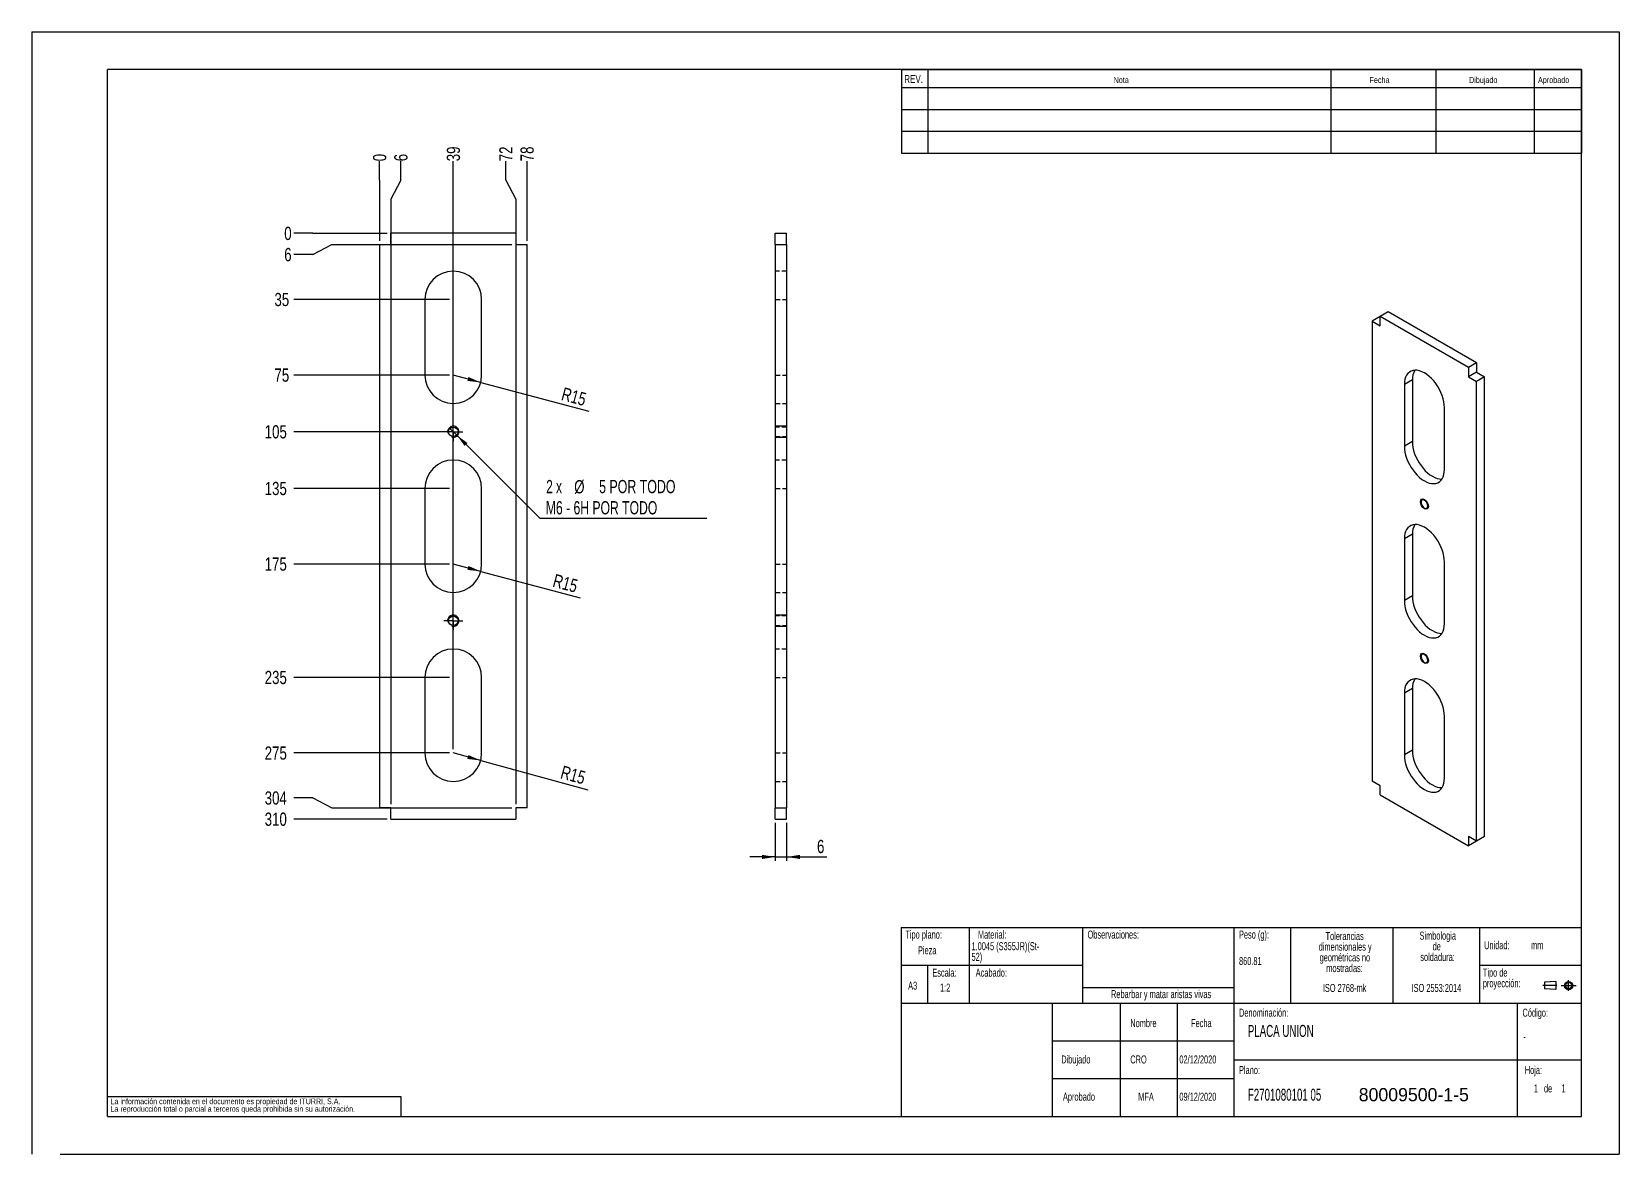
# Model space of a CAD drawing. Extents: x 0 to 2826, y -68 to 813.
# Drawn here: x 0 to 420, y 0 to 297 of the extents above; entities that cross this region are included whole.
import ezdxf

# ---------------------------------------------------------------- set-up
doc = ezdxf.new("R2010")
doc.units = 0
for name, pattern in [('SLD-CENTRADA-DOBLE', [12.7, 6.35, -1.27, 1.27, -1.27, 1.27, -1.27]), ('SLD-CENTRADA-TRAZOS-LARGOS', [19.05, 15.24, -1.27, 1.27, -1.27]), ('SLD-CONTINUA', [0]), ('SLD-DISCONTINUA', [1.905, 1.27, -0.635])]:
    doc.linetypes.add(name, pattern=pattern)
doc.layers.get('0').update_dxf_attribs({"linetype": 'CONTINUOUS'})
doc.layers.add('FORMATO', color=7, linetype='SLD-CONTINUA')
doc.layers.add('SLD-0', color=179, linetype='SLD-CONTINUA')
doc.styles.add('SLDTEXTSTYLE0', font='TXT', dxfattribs={"width": 0.605})
doc.styles.add('SLDTEXTSTYLE1', font='TXT', dxfattribs={"width": 0.75})
doc.styles.add('SLDTEXTSTYLE2', font='TXT', dxfattribs={"width": 0.666667})
doc.styles.add('SLDTEXTSTYLE3', font='TXT', dxfattribs={"width": 0.7})
doc.styles.add('SLDTEXTSTYLE4', font='TXT', dxfattribs={"width": 0.6875})
doc.dimstyles.new('SLDDIMSTYLE0', dxfattribs={"dimtxt": 3.5, "dimasz": 3.5, "dimexe": 0, "dimexo": 0.0625, "dimgap": 0.875, "dimtad": 0, "dimtih": 1, "dimtoh": 1, "dimdec": 0, "dimlfac": 2, "dimrnd": 1e-09, "dimdsep": 46, "dimtxsty": 'SLDTEXTSTYLE1', "dimblk1": 'NONE', "dimblk2": 'NONE', "dimsah": 1, "dimcen": 0.09, "dimadec": 0, "dimazin": 0, "dimtfac": 1, "dimtdec": 0, "dimtofl": 0, "dimtmove": 0, "dimatfit": 3, "dimldrblk": 'NONE', "dimfxl": 1, "dimtolj": 1, "dimtzin": 12, "dimarcsym": 0})
doc.dimstyles.new('SLDDIMSTYLE1', dxfattribs={"dimtxt": 3.5, "dimasz": 3.5, "dimexe": 0, "dimexo": 0.0625, "dimgap": 0.875, "dimtad": 0, "dimtih": 1, "dimtoh": 1, "dimdec": 1, "dimlfac": 2, "dimrnd": 1e-09, "dimzin": 12, "dimdsep": 46, "dimtxsty": 'SLDTEXTSTYLE1', "dimblk1": 'NONE', "dimblk2": 'NONE', "dimsah": 1, "dimcen": 0.09, "dimadec": 0, "dimazin": 0, "dimtfac": 1, "dimtdec": 1, "dimtofl": 0, "dimtmove": 0, "dimatfit": 3, "dimldrblk": 'NONE', "dimfxl": 1, "dimtolj": 1, "dimtzin": 12, "dimarcsym": 0})
doc.dimstyles.new('SLDDIMSTYLE2', dxfattribs={"dimtxt": 3.5, "dimasz": 3.5, "dimexe": 0, "dimexo": 0.0625, "dimgap": 0.875, "dimtad": 0, "dimtih": 1, "dimtoh": 1, "dimdec": 6, "dimlfac": 2, "dimrnd": 1e-09, "dimzin": 12, "dimdsep": 46, "dimtxsty": 'SLDTEXTSTYLE1', "dimblk1": 'NONE', "dimsah": 1, "dimcen": 0, "dimadec": 0, "dimazin": 0, "dimtfac": 1, "dimtdec": 1, "dimtmove": 0, "dimatfit": 3, "dimldrblk": 'NONE', "dimfxl": 1, "dimtolj": 1, "dimtzin": 12, "dimarcsym": 0})
doc.dimstyles.new('SLDDIMSTYLE3', dxfattribs={"dimtxt": 3.5, "dimasz": 3.5, "dimexe": 0, "dimexo": 0.0625, "dimgap": 0.875, "dimtad": 1, "dimdec": 1, "dimlfac": 2, "dimrnd": 1e-09, "dimzin": 12, "dimdsep": 46, "dimtxsty": 'SLDTEXTSTYLE1', "dimsah": 1, "dimcen": 0, "dimadec": 0, "dimazin": 0, "dimtfac": 1, "dimtdec": 1, "dimtofl": 0, "dimtmove": 0, "dimatfit": 3, "dimfxl": 1, "dimtolj": 1, "dimtzin": 12, "dimarcsym": 0})
doc.dimstyles.new('SLDDIMSTYLE4', dxfattribs={"dimtxt": 3.5, "dimasz": 3.5, "dimexe": 0, "dimexo": 0.0625, "dimgap": 0.875, "dimtad": 1, "dimdec": 1, "dimlfac": 2, "dimrnd": 1e-09, "dimzin": 12, "dimdsep": 46, "dimtxsty": 'SLDTEXTSTYLE1', "dimsah": 1, "dimcen": 0.09, "dimadec": 0, "dimazin": 0, "dimtfac": 1, "dimtdec": 1, "dimtmove": 0, "dimatfit": 0, "dimfxl": 1, "dimtolj": 1, "dimtzin": 12, "dimarcsym": 0})

# ---------------------------------------------------------------- blocks, each defined once
blk = doc.blocks.new('BLOQUE3')
at = {"color": 7, "linetype": 'SLD-CENTRADA-TRAZOS-LARGOS'}
for p, q in [((397.92, 130.06), (394.8, 130.06)), ((398.88, 130.02), (402.16, 130.02)), ((400.52, 128.85), (400.52, 131.19))]:
    blk.add_line(p, q, dxfattribs=at)
at = {"color": 7, "linetype": 'SLD-CONTINUA'}
for p, q in [((397.68, 130.95), (395.23, 130.77)), ((395.23, 130.77), (395.23, 129.34)), ((397.68, 130.95), (397.68, 129.16)), ((397.68, 129.16), (395.23, 129.34))]:
    blk.add_line(p, q, dxfattribs=at)
for radius in [0.892, 0.713]:
    blk.add_circle((400.52, 130.02), radius, dxfattribs=at)
blk = doc.blocks.new('SW_NOTE_0')
at = {"layer": 'SLD-0', "color": 0, "attachment_point": 2, "style": 'SLDTEXTSTYLE0'}
for s, insert, char_height in [('dimensionales y', (7.54, -0.09), 2.1167), ('Tolerancias', (7.41, 2.73), 2.1167), ('geométricas no', (7.46, -2.92), 2.1167), ('mostradas:', (7.38, -5.74), 2.117)]:
    blk.add_mtext(s, dxfattribs=dict(at, insert=insert, char_height=char_height))
blk = doc.blocks.new('SW_NOTE_0_1')
at = {"layer": 'SLD-0', "color": 0, "attachment_point": 1, "style": 'SLDTEXTSTYLE0'}
for s, insert, char_height in [('Tipo de', (0, 2.73), 2.117), ('proyección:', (0, -0.09), 2.1167)]:
    blk.add_mtext(s, dxfattribs=dict(at, insert=insert, char_height=char_height))
blk = doc.blocks.new('SW_NOTE_0_2')
at = {"layer": 'SLD-0', "color": 0, "char_height": 2.117, "attachment_point": 2, "style": 'SLDTEXTSTYLE0'}
for s, insert in [('Simbologia', (7.11, 2.73)), ('de', (6.84, -0.09)), ('soldadura:', (7.06, -2.92))]:
    blk.add_mtext(s, dxfattribs=dict(at, insert=insert))
blk = doc.blocks.new('SW_NOTE_0_3')
at = {"layer": 'SLD-0', "color": 0, "attachment_point": 1, "style": 'SLDTEXTSTYLE0'}
for s, insert, char_height in [('52)', (0, -0.09), 2.117), ('1.0045 (S355JR)(St-', (0, 2.73), 2.1167)]:
    blk.add_mtext(s, dxfattribs=dict(at, insert=insert, char_height=char_height))
blk = doc.blocks.new('SW_NOTE_0_4')
at = {"layer": 'SLD-0', "color": 0, "char_height": 1.5, "attachment_point": 1, "style": 'SLDTEXTSTYLE1'}
for s, insert in [('La información contenida en el documento es propiedad de ITURRI, S.A.', (0, 1.93)), ('La reproducción total o parcial a terceros queda prohibida sin su autorización.', (0, -0.07))]:
    blk.add_mtext(s, dxfattribs=dict(at, insert=insert))
blk = doc.blocks.new('SW_NOTE_0_5')
at = {"layer": 'SLD-0', "color": 0, "attachment_point": 2, "style": 'SLDTEXTSTYLE0'}
for s, insert, char_height in [('dimensionales y', (7.54, -0.09), 2.1167), ('Tolerancias', (7.41, 2.73), 2.1167), ('geométricas no', (7.46, -2.92), 2.1167), ('mostradas:', (7.38, -5.74), 2.117)]:
    blk.add_mtext(s, dxfattribs=dict(at, insert=insert, char_height=char_height))
blk = doc.blocks.new('SW_NOTE_0_6')
at = {"layer": 'SLD-0', "color": 0, "attachment_point": 1, "style": 'SLDTEXTSTYLE0'}
for s, insert, char_height in [('Tipo de', (0, 2.73), 2.117), ('proyección:', (0, -0.09), 2.1167)]:
    blk.add_mtext(s, dxfattribs=dict(at, insert=insert, char_height=char_height))
blk = doc.blocks.new('SW_NOTE_0_7')
at = {"layer": 'SLD-0', "color": 0, "char_height": 2.117, "attachment_point": 2, "style": 'SLDTEXTSTYLE0'}
for s, insert in [('Simbologia', (7.11, 2.73)), ('de', (6.84, -0.09)), ('soldadura:', (7.06, -2.92))]:
    blk.add_mtext(s, dxfattribs=dict(at, insert=insert))
blk = doc.blocks.new('SW_NOTE_0_8')
at = {"layer": 'SLD-0', "color": 0, "attachment_point": 1, "style": 'SLDTEXTSTYLE0'}
for s, insert, char_height in [('52)', (0, -0.09), 2.117), ('1.0045 (S355JR)(St-', (0, 2.73), 2.1167)]:
    blk.add_mtext(s, dxfattribs=dict(at, insert=insert, char_height=char_height))
blk = doc.blocks.new('SW_NOTE_0_9')
at = {"layer": 'SLD-0', "color": 0, "char_height": 1.5, "attachment_point": 1, "style": 'SLDTEXTSTYLE1'}
for s, insert in [('La información contenida en el documento es propiedad de ITURRI, S.A.', (0, 1.93)), ('La reproducción total o parcial a terceros queda prohibida sin su autorización.', (0, -0.07))]:
    blk.add_mtext(s, dxfattribs=dict(at, insert=insert))
blk = doc.blocks.new('_D')
at = {"layer": 'FORMATO', "transparency": 16777216}
for p, q in [((74.38, 243.67), (69.38, 243.67)), ((74.38, 243.67), (79.38, 243.67)), ((79.38, 243.67), (94.03, 243.67))]:
    blk.add_line(p, q, dxfattribs=at)
at = {"layer": 'FORMATO', "transparency": 16777216, "insert": (66.8, 245.4), "char_height": 3.5, "attachment_point": 1, "style": 'SLDTEXTSTYLE1'}
blk.add_mtext('0', dxfattribs=at)
blk = doc.blocks.new('_NONE')
blk = doc.blocks.new('_D_1')
at = {"layer": 'FORMATO', "color": 7, "transparency": 16777216}
for p, q in [((74.38, 238.06), (79.38, 240.67)), ((79.38, 240.67), (127.03, 240.67)), ((74.38, 238.06), (69.38, 238.06))]:
    blk.add_line(p, q, dxfattribs=at)
at = {"layer": 'FORMATO', "color": 7, "transparency": 16777216, "insert": (66.8, 239.79), "char_height": 3.5, "attachment_point": 1, "style": 'SLDTEXTSTYLE1'}
blk.add_mtext('6', dxfattribs=at)
blk = doc.blocks.new('_D_2')
at = {"layer": 'FORMATO', "color": 7, "transparency": 16777216}
blk.add_line((110.53, 226.17), (69.38, 226.17), dxfattribs=at)
at = {"layer": 'FORMATO', "color": 7, "transparency": 16777216, "insert": (64.21, 227.9), "char_height": 3.5, "attachment_point": 1, "style": 'SLDTEXTSTYLE1'}
blk.add_mtext('35', dxfattribs=at)
blk = doc.blocks.new('_D_3')
at = {"layer": 'FORMATO', "color": 7, "transparency": 16777216}
blk.add_line((110.53, 206.17), (69.38, 206.17), dxfattribs=at)
at = {"layer": 'FORMATO', "color": 7, "transparency": 16777216, "insert": (64.21, 207.9), "char_height": 3.5, "attachment_point": 1, "style": 'SLDTEXTSTYLE1'}
blk.add_mtext('75', dxfattribs=at)
blk = doc.blocks.new('_D_4')
at = {"layer": 'FORMATO', "color": 7, "transparency": 16777216}
blk.add_line((110.53, 191.17), (69.38, 191.17), dxfattribs=at)
at = {"layer": 'FORMATO', "color": 7, "transparency": 16777216, "insert": (61.63, 192.9), "char_height": 3.5, "attachment_point": 1, "style": 'SLDTEXTSTYLE1'}
blk.add_mtext('105', dxfattribs=at)
blk = doc.blocks.new('_D_5')
at = {"layer": 'FORMATO', "color": 7, "transparency": 16777216}
blk.add_line((110.53, 176.17), (69.38, 176.17), dxfattribs=at)
at = {"layer": 'FORMATO', "color": 7, "transparency": 16777216, "insert": (61.63, 177.9), "char_height": 3.5, "attachment_point": 1, "style": 'SLDTEXTSTYLE1'}
blk.add_mtext('135', dxfattribs=at)
blk = doc.blocks.new('_D_6')
at = {"layer": 'FORMATO', "color": 7, "transparency": 16777216}
blk.add_line((110.53, 156.17), (69.38, 156.17), dxfattribs=at)
at = {"layer": 'FORMATO', "color": 7, "transparency": 16777216, "insert": (61.63, 157.9), "char_height": 3.5, "attachment_point": 1, "style": 'SLDTEXTSTYLE1'}
blk.add_mtext('175', dxfattribs=at)
blk = doc.blocks.new('_D_7')
at = {"layer": 'FORMATO', "color": 7, "transparency": 16777216}
blk.add_line((110.53, 126.17), (69.38, 126.17), dxfattribs=at)
at = {"layer": 'FORMATO', "color": 7, "transparency": 16777216, "insert": (61.63, 127.9), "char_height": 3.5, "attachment_point": 1, "style": 'SLDTEXTSTYLE1'}
blk.add_mtext('235', dxfattribs=at)
blk = doc.blocks.new('_D_8')
at = {"layer": 'FORMATO', "color": 7, "transparency": 16777216}
blk.add_line((110.53, 106.17), (69.38, 106.17), dxfattribs=at)
at = {"layer": 'FORMATO', "color": 7, "transparency": 16777216, "insert": (61.63, 107.9), "char_height": 3.5, "attachment_point": 1, "style": 'SLDTEXTSTYLE1'}
blk.add_mtext('275', dxfattribs=at)
blk = doc.blocks.new('_D_9')
at = {"layer": 'FORMATO', "color": 7, "transparency": 16777216}
for p, q in [((74.38, 94.28), (69.38, 94.28)), ((74.38, 94.28), (79.38, 91.67)), ((79.38, 91.67), (127.03, 91.67))]:
    blk.add_line(p, q, dxfattribs=at)
at = {"layer": 'FORMATO', "color": 7, "transparency": 16777216, "insert": (61.63, 96.01), "char_height": 3.5, "attachment_point": 1, "style": 'SLDTEXTSTYLE1'}
blk.add_mtext('304', dxfattribs=at)
blk = doc.blocks.new('_D_10')
at = {"layer": 'FORMATO', "color": 7, "transparency": 16777216}
blk.add_line((94.03, 88.67), (69.38, 88.67), dxfattribs=at)
at = {"layer": 'FORMATO', "color": 7, "transparency": 16777216, "insert": (61.63, 90.4), "char_height": 3.5, "attachment_point": 1, "style": 'SLDTEXTSTYLE1'}
blk.add_mtext('310', dxfattribs=at)
blk = doc.blocks.new('_D_11')
at = {"layer": 'FORMATO', "transparency": 16777216}
for p, q in [((92.03, 257.73), (92.03, 262.73)), ((92.03, 257.73), (92.03, 252.73)), ((92.03, 252.73), (92.03, 241.67))]:
    blk.add_line(p, q, dxfattribs=at)
at = {"layer": 'FORMATO', "transparency": 16777216, "insert": (90.3, 262.73), "char_height": 3.5, "attachment_point": 1, "rotation": 90, "style": 'SLDTEXTSTYLE1'}
blk.add_mtext('0', dxfattribs=at)
blk = doc.blocks.new('_D_12')
at = {"layer": 'FORMATO', "color": 7, "transparency": 16777216}
for p, q in [((97.64, 257.73), (97.64, 262.73)), ((97.64, 257.73), (95.03, 252.73)), ((95.03, 252.73), (95.03, 92.67))]:
    blk.add_line(p, q, dxfattribs=at)
at = {"layer": 'FORMATO', "color": 7, "transparency": 16777216, "insert": (95.91, 262.73), "char_height": 3.5, "attachment_point": 1, "rotation": 90, "style": 'SLDTEXTSTYLE1'}
blk.add_mtext('6', dxfattribs=at)
blk = doc.blocks.new('_D_13')
at = {"layer": 'FORMATO', "color": 7, "transparency": 16777216}
blk.add_line((111.53, 107.17), (111.53, 262.73), dxfattribs=at)
at = {"layer": 'FORMATO', "color": 7, "transparency": 16777216, "insert": (109.8, 262.73), "char_height": 3.5, "attachment_point": 1, "rotation": 90, "style": 'SLDTEXTSTYLE1'}
blk.add_mtext('39', dxfattribs=at)
blk = doc.blocks.new('_D_14')
at = {"layer": 'FORMATO', "color": 7, "transparency": 16777216}
for p, q in [((125.42, 257.73), (125.42, 262.73)), ((125.42, 257.73), (128.03, 252.73)), ((128.03, 252.73), (128.03, 92.67))]:
    blk.add_line(p, q, dxfattribs=at)
at = {"layer": 'FORMATO', "color": 7, "transparency": 16777216, "insert": (123.69, 262.73), "char_height": 3.5, "attachment_point": 1, "rotation": 90, "style": 'SLDTEXTSTYLE1'}
blk.add_mtext('72', dxfattribs=at)
blk = doc.blocks.new('_D_15')
at = {"layer": 'FORMATO', "color": 7, "transparency": 16777216}
blk.add_line((131.03, 241.67), (131.03, 262.73), dxfattribs=at)
at = {"layer": 'FORMATO', "color": 7, "transparency": 16777216, "insert": (129.3, 262.73), "char_height": 3.5, "attachment_point": 1, "rotation": 90, "style": 'SLDTEXTSTYLE1'}
blk.add_mtext('78', dxfattribs=at)
blk = doc.blocks.new('_D_16')
at = {"layer": 'FORMATO', "transparency": 16777216}
for p, q in [((110.65, 192.05), (112.42, 190.28)), ((112.42, 190.28), (134.41, 168.29)), ((134.41, 168.29), (178.59, 168.29))]:
    blk.add_line(p, q, dxfattribs=at)
blk.add_solid([(112.42, 190.28), (114.51, 187.43), (115.27, 188.19)], dxfattribs=at)
at = {"layer": 'FORMATO', "transparency": 16777216, "char_height": 3.5, "attachment_point": 1}
for s, insert, style in [('2 x', (136.11, 178.41), 'SLDTEXTSTYLE2'), ('%%c', (143.52, 178.36), 'SLDTEXTSTYLE1'), ('5 POR TODO', (150.11, 178.41), 'SLDTEXTSTYLE3'), ('M6 - 6H POR TODO', (136, 172.8), 'SLDTEXTSTYLE4')]:
    blk.add_mtext(s, dxfattribs=dict(at, insert=insert, style=style))
blk = doc.blocks.new('_D_17')
at = {"layer": 'FORMATO', "color": 7, "transparency": 16777216}
for q in [(111.53, 206.17), (147.35, 196.57)]:
    blk.add_line((118.78, 204.23), q, dxfattribs=at)
blk.add_solid([(118.78, 204.23), (115.54, 205.65), (115.26, 204.61)], dxfattribs=at)
at = {"layer": 'FORMATO', "color": 7, "transparency": 16777216, "insert": (140.79, 202.99), "char_height": 3.5, "attachment_point": 1, "rotation": 345, "style": 'SLDTEXTSTYLE1'}
blk.add_mtext('R15', dxfattribs=at)
blk = doc.blocks.new('_D_18')
at = {"layer": 'FORMATO', "color": 7, "transparency": 16777216}
for q in [(111.53, 156.17), (145.08, 147.18)]:
    blk.add_line((118.78, 154.23), q, dxfattribs=at)
blk.add_solid([(118.78, 154.23), (115.54, 155.65), (115.26, 154.61)], dxfattribs=at)
at = {"layer": 'FORMATO', "color": 7, "transparency": 16777216, "insert": (138.52, 153.6), "char_height": 3.5, "attachment_point": 1, "rotation": 345, "style": 'SLDTEXTSTYLE1'}
blk.add_mtext('R15', dxfattribs=at)
blk = doc.blocks.new('_D_19')
at = {"layer": 'FORMATO', "color": 7, "transparency": 16777216}
for q in [(111.53, 106.17), (147.12, 96.45)]:
    blk.add_line((118.77, 104.19), q, dxfattribs=at)
blk.add_solid([(118.77, 104.19), (115.53, 105.63), (115.25, 104.59)], dxfattribs=at)
at = {"layer": 'FORMATO', "color": 7, "transparency": 16777216, "insert": (140.58, 102.9), "char_height": 3.5, "attachment_point": 1, "rotation": 344.7252, "style": 'SLDTEXTSTYLE1'}
blk.add_mtext('R15', dxfattribs=at)
blk = doc.blocks.new('SW_CENTERMARKSYMBOL_0')
at = {"layer": 'FORMATO', "color": 0}
for p, q in [((-1.25, 0), (-2.5, 0)), ((0, 0), (-1.25, 0)), ((0, 1.25), (0, 2.5)), ((0, 0), (0, 1.25)), ((0, 0), (0, -1.25)), ((0, 0), (1.25, 0)), ((1.25, 0), (2.5, 0)), ((0, -1.25), (0, -2.5))]:
    blk.add_line(p, q, dxfattribs=at)
blk = doc.blocks.new('SW_CENTERMARKSYMBOL_1')
at = {"layer": 'FORMATO', "color": 0}
for p, q in [((-1.25, 0), (-2.5, 0)), ((0, 0), (-1.25, 0)), ((0, 1.25), (0, 2.5)), ((0, 0), (0, 1.25)), ((0, 0), (0, -1.25)), ((0, 0), (1.25, 0)), ((1.25, 0), (2.5, 0)), ((0, -1.25), (0, -2.5))]:
    blk.add_line(p, q, dxfattribs=at)
blk = doc.blocks.new('_D_20')
at = {"layer": 'FORMATO', "color": 7, "transparency": 16777216}
for p, q in [((196.72, 87.67), (196.72, 77.67)), ((199.72, 87.67), (199.72, 77.67)), ((196.72, 78.67), (189.99, 78.67)), ((196.72, 78.67), (199.72, 78.67)), ((199.72, 78.67), (210.33, 78.67))]:
    blk.add_line(p, q, dxfattribs=at)
for points in [[(196.72, 78.67), (193.22, 79.21), (193.22, 78.13)], [(199.72, 78.67), (203.22, 78.13), (203.22, 79.21)]]:
    blk.add_solid(points, dxfattribs=at)
at = {"layer": 'FORMATO', "color": 7, "transparency": 16777216, "insert": (207.75, 83.18), "char_height": 3.5, "attachment_point": 1, "style": 'SLDTEXTSTYLE1'}
blk.add_mtext('6', dxfattribs=at)

msp = doc.modelspace()

# ---------------------------------------------------------------- linework, layer by layer
at = {"color": 7, "linetype": 'SLD-CONTINUA'}
for p, q in [((0, 297), (420, 297)), ((0, 297), (0, -0.00134922)), ((420, 297), (420, 0)), ((410, 287), (20, 287)), ((20, 10), (20, 287)), ((410, 10), (410, 287)), ((95.03272171, 240.66757584), (95.03272171, 243.66757447)), ((128.03272153, 243.66757447), (95.03272171, 243.66757447)), ((128.03272153, 243.66757447), (128.03272153, 240.66757584)), ((196.72161742, 243.66757447), (199.72161744, 243.66757447)), ((196.72161742, 240.66757584), (196.72161742, 243.66757447)), ((199.72161744, 240.66757584), (199.72161744, 243.66757447)), ((92.03272122, 240.66757584), (92.03272122, 91.66757191)), ((92.03272122, 240.66757584), (95.03272171, 240.66757584)), ((128.03272153, 240.66757584), (131.03272202, 240.66757584)), ((131.03272202, 91.66757191), (131.03272202, 240.66757584)), ((196.72161742, 240.66757584), (199.72161744, 240.66757584)), ((196.72161742, 240.66757584), (196.72161742, 91.66757191)), ((199.72161744, 240.66757584), (199.72161744, 91.66757191)), ((104.03272179, 226.16757253), (104.03272179, 206.16757298)), ((119.03272145, 206.16757298), (119.03272145, 226.16757253)), ((358.90002435, 222.85438209), (356.77870399, 221.62976991)), ((382.234548, 209.38364831), (358.90002435, 222.85438209)), ((356.77870366, 221.62937314), (354.6573833, 220.40476096)), ((354.6573833, 220.40476096), (354.6573833, 98.74017678)), ((354.6573833, 220.40476096), (356.77870399, 219.18014859)), ((356.77870399, 219.18014859), (356.77870399, 221.62976991)), ((380.11322764, 208.15903613), (356.77870399, 221.62976991)), ((382.234548, 209.38364831), (380.11322764, 208.15903613)), ((380.11322764, 208.15903613), (380.11322764, 205.70941482)), ((382.234548, 206.934027), (380.11322764, 205.70941482)), ((382.234548, 209.38364831), (382.234548, 206.934027)), ((382.234548, 206.934027), (384.35586869, 205.70941463)), ((363.14266507, 203.66646758), (363.14266507, 187.33565171)), ((365.26398543, 204.89107976), (365.26398543, 188.56026389)), ((380.11322764, 205.70941482), (382.23454833, 204.48480245)), ((384.35586869, 205.70941463), (382.23454833, 204.48480245)), ((382.23454833, 82.82021827), (382.23454833, 204.48480245)), ((384.35586869, 84.04483045), (384.35586869, 205.70941463)), ((373.74926655, 181.21259101), (373.74926655, 197.54340688)), ((199.72161742, 192.66757387), (196.72161742, 192.66757387)), ((199.72161742, 189.66757387), (196.72161742, 189.66757387)), ((104.03272179, 176.16757365), (104.03272179, 156.1675741)), ((119.03272145, 156.1675741), (119.03272145, 176.16757365)), ((365.26398543, 164.06404008), (365.26398543, 147.73322421)), ((363.14266507, 162.8394279), (363.14266507, 146.50861203)), ((373.74926655, 140.38555133), (373.74926655, 156.7163672)), ((199.72161742, 142.66757387), (196.72161742, 142.66757387)), ((199.72161742, 139.66757387), (196.72161742, 139.66757387)), ((104.03272179, 126.16757477), (104.03272179, 106.16757521)), ((119.03272145, 106.16757521), (119.03272145, 126.16757477)), ((363.14266507, 122.01238822), (363.14266507, 105.68157235)), ((365.26398543, 123.2370004), (365.26398543, 106.90618452)), ((373.74926655, 99.55851164), (373.74926655, 115.88932752)), ((356.77870399, 97.51556441), (354.6573833, 98.74017678)), ((356.77870399, 95.06594309), (356.77870399, 97.51556441)), ((356.77870399, 95.06594309), (380.11322764, 81.59520932)), ((95.03272171, 91.66757191), (92.03272122, 91.66757191)), ((95.03272171, 88.66757328), (95.03272171, 91.66757191)), ((95.03272171, 88.66757328), (128.03272153, 88.66757328)), ((131.03272202, 91.66757191), (128.03272153, 91.66757191)), ((128.03272153, 91.66757191), (128.03272153, 88.66757328)), ((196.72161742, 91.66757191), (199.72161744, 91.66757191)), ((196.72161742, 88.66757328), (196.72161742, 91.66757191)), ((196.72161742, 88.66757328), (199.72161744, 88.66757328)), ((199.72161744, 88.66757328), (199.72161744, 91.66757191)), ((382.23454833, 82.82021827), (380.11322764, 84.04483064)), ((380.11322764, 84.04483064), (380.11322764, 81.59520932)), ((384.35586869, 84.04483045), (382.23454833, 82.82021827)), ((382.234548, 82.8198215), (380.11322764, 81.59520932)), ((382.234548, 82.82022302), (382.234548, 82.8198215)), ((230, 60), (410, 60)), ((230, 60), (230, 10)), ((20, 10), (410, 10)), ((7.53061837, 0), (420, 0))]:
    msp.add_line(p, q, dxfattribs=at)
at = {"color": 7, "linetype": 'SLD-DISCONTINUA'}
for p, q in [((199.72161744, 233.66757655), (196.72161742, 233.66757655)), ((196.72161742, 226.16757253), (199.72161744, 226.16757253)), ((196.72161742, 206.16757298), (199.72161744, 206.16757298)), ((196.72161742, 198.66757268), (199.72161744, 198.66757268)), ((199.72161744, 192.41757305), (196.72161742, 192.41757305)), ((196.72161742, 189.91757357), (199.72161744, 189.91757357)), ((199.72161744, 183.66757395), (196.72161742, 183.66757395)), ((196.72161742, 176.16757365), (199.72161744, 176.16757365)), ((196.72161742, 156.1675741), (199.72161744, 156.1675741)), ((196.72161742, 148.6675738), (199.72161744, 148.6675738)), ((199.72161744, 142.41757417), (196.72161742, 142.41757417)), ((196.72161742, 139.91757469), (199.72161744, 139.91757469)), ((199.72161744, 133.66757506), (196.72161742, 133.66757506)), ((196.72161742, 126.16757477), (199.72161744, 126.16757477)), ((196.72161742, 106.16757521), (199.72161744, 106.16757521)), ((196.72161742, 98.66757119), (199.72161744, 98.66757119))]:
    msp.add_line(p, q, dxfattribs=at)
at = {"color": 8, "linetype": 'SLD-CENTRADA-DOBLE'}
for p, q in [((365.26398543, 204.89107976), (363.14266507, 203.66646758)), ((365.26398543, 188.56026389), (363.14266507, 187.33565171)), ((365.26398543, 164.06404008), (363.14266507, 162.8394279)), ((365.26398543, 147.73322421), (363.14266507, 146.50861203)), ((365.26398543, 123.2370004), (363.14266507, 122.01238822)), ((365.26398543, 106.90618452), (363.14266507, 105.68157235))]:
    msp.add_line(p, q, dxfattribs=at)
at = {"color": 7, "linetype": 'SLD-CONTINUA', "flags": 128}
for points in [[(373.74926655, 197.54340688), (373.71059978, 198.30390398), (373.59516253, 199.09795158), (373.40463836, 199.91397996), (373.14180567, 200.74007637), (372.81049687, 201.56420625), (372.41554336, 202.37435153), (371.96270478, 203.1586883), (371.45858402, 203.90578799), (370.91053258, 204.60475719), (370.32654222, 205.24539751), (369.71512876, 205.81837003), (369.08520809, 206.31531551), (368.44596581, 206.72899661), (367.80672353, 207.05336894), (367.17680287, 207.28371438), (366.5653894, 207.41666482), (365.98139905, 207.45028541), (365.43334761, 207.38408293), (364.92922685, 207.21902868), (364.47638826, 206.95752821), (364.08143476, 206.60338655), (363.75012595, 206.16177766), (363.48729327, 205.63914142), (363.2967691, 205.04308756), (363.18133184, 204.38232098), (363.14266507, 203.66646758)], [(363.14266507, 187.33565171), (363.18133184, 186.57515766), (363.2967691, 185.78110701), (363.48729327, 184.96508167), (363.75012595, 184.13898222), (364.08143476, 183.31485234), (364.47638826, 182.5047101), (364.92922685, 181.72037029), (365.43334761, 180.9732706), (365.98139905, 180.27430444), (366.5653894, 179.63366412), (367.17680287, 179.0606916), (367.80672353, 178.56374308), (368.44596581, 178.15006503), (369.08520809, 177.82568965), (369.71512876, 177.59534725), (370.32654222, 177.46239681), (370.91053258, 177.42877622), (371.45858402, 177.49497566), (371.96270478, 177.66002991), (372.41554336, 177.92153342), (372.81049687, 178.27567204), (373.14180567, 178.71728093), (373.40463836, 179.23992021), (373.59516253, 179.83597103), (373.71059978, 180.49674066), (373.74926655, 181.21259101)], [(365.26398543, 188.56026389), (365.3026522, 187.79976983), (365.41808946, 187.00571919), (365.60861363, 186.18969385), (365.87144632, 185.3635944), (366.20275512, 184.53946451), (366.59770863, 183.72932228), (367.05054721, 182.94498247), (367.55466797, 182.19788278), (368.10271941, 181.49891662), (368.68670976, 180.8582763), (369.29812323, 180.28530378), (369.92804389, 179.78835526), (370.56728617, 179.3746772), (371.20652846, 179.05030183), (371.83644912, 178.81995943), (372.44786259, 178.68700899), (373.03185294, 178.6533884), (373.10323274, 178.65624902)], [(368.44596583, 170.8011987), (368.04006876, 171.1287513), (367.69596583, 171.59290339), (367.46604361, 172.12299202), (367.38530566, 172.638316), (367.46604361, 173.06042194), (367.69596583, 173.32504802), (368.04006876, 173.39190733), (368.44596583, 173.25082114), (368.85186291, 172.92326854), (369.19596583, 172.45911645), (369.42588805, 171.92902782), (369.506626, 171.41370384), (369.42588805, 170.9915979), (369.19596583, 170.72697182), (368.85186291, 170.66011251), (368.44596583, 170.8011987)], [(369.32984927, 171.51575516), (369.29058084, 171.83927411), (369.17626459, 172.17938392), (368.99705817, 172.50586767), (368.76888472, 172.78971391), (368.51201851, 173.00570059), (368.24928324, 173.13463811), (368.00402408, 173.16506939), (367.79803338, 173.09428935), (367.64961428, 172.92858821), (367.5719546, 172.68268915), (367.5719546, 172.37844163), (367.64961428, 172.0428786), (367.79803338, 171.70581795), (368.00402408, 171.3972061), (368.24928324, 171.14446718), (368.51201851, 170.97005702), (368.76888472, 170.88947228), (368.99705817, 170.90987507), (369.17626459, 171.02944996), (369.29058084, 171.23757457), (369.32984927, 171.51575516)], [(373.74926655, 156.7163672), (373.71059978, 157.47686277), (373.59516253, 158.27091265), (373.40463836, 159.08693724), (373.14180567, 159.91303821), (372.81049687, 160.73716809), (372.41554336, 161.54730957), (371.96270478, 162.33164938), (371.45858402, 163.07874983), (370.91053258, 163.77771599), (370.32654222, 164.41835631), (369.71512876, 164.99132731), (369.08520809, 165.48827583), (368.44596581, 165.90195388), (367.80672353, 166.22632926), (367.17680287, 166.45667165), (366.5653894, 166.58962362), (365.98139905, 166.62324421), (365.43334761, 166.55704477), (364.92922685, 166.39198976), (364.47638826, 166.13048625), (364.08143476, 165.77634839), (363.75012595, 165.3347395), (363.48729327, 164.8120987), (363.2967691, 164.21604864), (363.18133184, 163.55527977), (363.14266507, 162.8394279)], [(365.26398543, 147.73322421), (365.3026522, 146.97272863), (365.41808946, 146.17867875), (365.60861363, 145.36265417), (365.87144632, 144.5365532), (366.20275512, 143.71242331), (366.59770863, 142.90228184), (367.05054721, 142.11794203), (367.55466797, 141.37084158), (368.10271941, 140.67187542), (368.68670976, 140.0312351), (369.29812323, 139.4582641), (369.92804389, 138.96131558), (370.56728617, 138.54763752), (371.20652846, 138.22326215), (371.83644912, 137.99291975), (372.44786259, 137.85996779), (373.03185294, 137.8263472), (373.10323274, 137.8292063)], [(363.14266507, 146.50861203), (363.18133184, 145.74811645), (363.2967691, 144.95406657), (363.48729327, 144.13804199), (363.75012595, 143.31194102), (364.08143476, 142.48781113), (364.47638826, 141.67766966), (364.92922685, 140.89332985), (365.43334761, 140.1462294), (365.98139905, 139.44726324), (366.5653894, 138.80662292), (367.17680287, 138.23365192), (367.80672353, 137.7367034), (368.44596581, 137.32302534), (369.08520809, 136.99864997), (369.71512876, 136.76830757), (370.32654222, 136.63535561), (370.91053258, 136.60173502), (371.45858402, 136.66793445), (371.96270478, 136.83298947), (372.41554336, 137.09449298), (372.81049687, 137.44863084), (373.14180567, 137.89023972), (373.40463836, 138.41288053), (373.59516253, 139.00893059), (373.71059978, 139.66969945), (373.74926655, 140.38555133)], [(368.44596583, 129.97415811), (368.04006876, 130.30171071), (367.69596583, 130.76586279), (367.46604361, 131.29595142), (367.38530566, 131.81127541), (367.46604361, 132.23338135), (367.69596583, 132.49800743), (368.04006876, 132.56486674), (368.44596583, 132.42378054), (368.85186291, 132.09622795), (369.19596583, 131.63207586), (369.42588805, 131.10198723), (369.506626, 130.58666324), (369.42588805, 130.16455731), (369.19596583, 129.89993122), (368.85186291, 129.83307192), (368.44596583, 129.97415811)], [(369.32984927, 130.68871395), (369.29058084, 131.0122329), (369.17626459, 131.35234424), (368.99705817, 131.67882647), (368.76888472, 131.96267271), (368.51201851, 132.17865939), (368.24928324, 132.30759691), (368.00402408, 132.33802819), (367.79803338, 132.26724814), (367.64961428, 132.10154853), (367.5719546, 131.85564946), (367.5719546, 131.55140195), (367.64961428, 131.21583892), (367.79803338, 130.87877675), (368.00402408, 130.57016489), (368.24928324, 130.31742598), (368.51201851, 130.14301582), (368.76888472, 130.06243108), (368.99705817, 130.08283387), (369.17626459, 130.20241028), (369.29058084, 130.41053337), (369.32984927, 130.68871395)], [(373.74926655, 115.88932752), (373.71059978, 116.64982157), (373.59516253, 117.44387221), (373.40463836, 118.25989756), (373.14180567, 119.085997), (372.81049687, 119.91012689), (372.41554336, 120.72026912), (371.96270478, 121.50460893), (371.45858402, 122.25170863), (370.91053258, 122.95067479), (370.32654222, 123.59131511), (369.71512876, 124.16428763), (369.08520809, 124.66123615), (368.44596581, 125.0749142), (367.80672353, 125.39928957), (367.17680287, 125.62963197), (366.5653894, 125.76258241), (365.98139905, 125.796203), (365.43334761, 125.73000357), (364.92922685, 125.56494932), (364.47638826, 125.30344581), (364.08143476, 124.94930719), (363.75012595, 124.5076983), (363.48729327, 123.98505901), (363.2967691, 123.38900819), (363.18133184, 122.72823857), (363.14266507, 122.01238822)], [(363.14266507, 105.68157235), (363.18133184, 104.92107525), (363.2967691, 104.12702765), (363.48729327, 103.31099926), (363.75012595, 102.48490286), (364.08143476, 101.66077297), (364.47638826, 100.8506277), (364.92922685, 100.06629093), (365.43334761, 99.31919124), (365.98139905, 98.62022204), (366.5653894, 97.97958171), (367.17680287, 97.40660919), (367.80672353, 96.90966372), (368.44596581, 96.49598262), (369.08520809, 96.17161029), (369.71512876, 95.94126485), (370.32654222, 95.80831441), (370.91053258, 95.77469382), (371.45858402, 95.84089629), (371.96270478, 96.00595055), (372.41554336, 96.26745102), (372.81049687, 96.62159268), (373.14180567, 97.06320156), (373.40463836, 97.58583781), (373.59516253, 98.18189167), (373.71059978, 98.84265825), (373.74926655, 99.55851164)], [(365.26398543, 106.90618452), (365.3026522, 106.14568743), (365.41808946, 105.35163983), (365.60861363, 104.53561144), (365.87144632, 103.70951504), (366.20275512, 102.88538515), (366.59770863, 102.07523988), (367.05054721, 101.29090311), (367.55466797, 100.54380342), (368.10271941, 99.84483421), (368.68670976, 99.20419389), (369.29812323, 98.63122137), (369.92804389, 98.13427589), (370.56728617, 97.7205948), (371.20652846, 97.39622247), (371.83644912, 97.16587703), (372.44786259, 97.03292659), (373.03185294, 96.999306), (373.10323274, 97.00216357)]]:
    msp.add_lwpolyline(points, dxfattribs=at)
at = {"color": 7, "linetype": 'SLD-CONTINUA'}
for centre in [(111.53272162, 191.16757387), (111.53272162, 141.16757387)]:
    msp.add_circle(centre, 1.25, dxfattribs=at)
for centre, radius, start, end in [((111.53272162, 226.16757387), 7.5, 0, 180), ((111.53272162, 206.16757387), 7.5, 180, 0), ((369.88550537, 205.08294559), 4.62550095, 149.2572919672, 182.3773116573), ((111.53272162, 191.16757387), 1.5, 255, 195), ((111.53272162, 176.16757387), 7.5, 0, 180), ((369.88537788, 164.25593602), 4.62537482, 149.2568295188, 182.3777498127), ((111.53272162, 156.16757387), 7.5, 180, 0), ((111.53272162, 141.16757387), 1.5, 255, 195), ((111.53272162, 126.16757387), 7.5, 0, 180), ((369.88540254, 123.4288894), 4.62539917, 149.2569199138, 182.3776513201), ((111.53272162, 106.16757387), 7.5, 180, 0)]:
    msp.add_arc(centre, radius, start, end, dxfattribs=at)
at = {"layer": 'FORMATO'}
for p, q in [((230.09146719, 287), (410, 287)), ((230.09146719, 287), (230.09146719, 264.86558535)), ((237.033566, 287), (237.033566, 264.86558535)), ((343.65705136, 287), (343.65705136, 264.86558535)), ((371.46223794, 287), (371.46223794, 264.86558535)), ((397.5127429, 287), (397.5127429, 264.86558535)), ((410, 287), (410, 264.86558535)), ((230.09146719, 282.26558535), (410, 282.26558535)), ((230.09146719, 276.46558535), (410, 276.46558535)), ((230.09146719, 270.66558535), (410, 270.66558535)), ((230.09146719, 264.86558535), (410, 264.86558535))]:
    msp.add_line(p, q, dxfattribs=at)
at = {"layer": 'SLD-0'}
for p, q in [((248, 60), (248, 40)), ((278, 60), (278, 40)), ((318, 60), (318, 40)), ((333, 60), (333, 40)), ((360.08171045, 60), (360.08171045, 40)), ((383, 60), (383, 40)), ((230, 50), (248, 50)), ((237, 50), (237, 40)), ((248, 50), (278, 50)), ((383, 50), (410, 50)), ((278, 44.15792826), (318, 44.15792826)), ((230, 40), (410, 40)), ((270, 40), (270, 10)), ((288, 40), (288, 10)), ((303, 40), (303, 10)), ((318, 40), (318, 10)), ((393, 40), (393, 10)), ((270, 30), (318, 30)), ((318, 25), (393, 25)), ((393, 25), (410, 25)), ((270, 20), (318, 20)), ((20.00221813, 15.24515472), (97.62867325, 15.24515472)), ((97.62867325, 15.24515472), (97.62867325, 10))]:
    msp.add_line(p, q, dxfattribs=at)

# ---------------------------------------------------------------- block references
at = {"color": 7, "linetype": 'Continuous', "xscale": 1.2, "yscale": 1.2, "zscale": 1.2}
msp.add_blockref('BLOQUE3', (-74.01075556, -111.40755219), dxfattribs=at)
msp.add_blockref('BLOQUE3', (-74.01075556, -111.40755219), dxfattribs=at)
at = {"layer": 'FORMATO', "color": 7}
for name, p in [('SW_CENTERMARKSYMBOL_1', (111.53272162, 191.16757387)), ('SW_CENTERMARKSYMBOL_0', (111.53272162, 141.16757387))]:
    msp.add_blockref(name, p, dxfattribs=at)
at = {"layer": 'SLD-0'}
for name, p in [('SW_NOTE_0', (339.94542139, 56.0559764)), ('SW_NOTE_0_5', (339.94542139, 56.0559764)), ('SW_NOTE_0_2', (364.87312155, 56.16554269)), ('SW_NOTE_0_7', (364.87312155, 56.16554269)), ('SW_NOTE_0_3', (248.63482853, 53.37723202)), ('SW_NOTE_0_8', (248.63482853, 53.37723202)), ('SW_NOTE_0_1', (383.91399545, 46.39094542)), ('SW_NOTE_0_6', (383.91399545, 46.39094542)), ('SW_NOTE_0_4', (20.83783391, 12.81920449)), ('SW_NOTE_0_9', (20.83783391, 12.81920449))]:
    msp.add_blockref(name, p, dxfattribs=at)

# ---------------------------------------------------------------- texts
at = {"insert": (351.07375092, 17.51690926), "char_height": 3.5, "width": 37.3625, "attachment_point": 1}
msp.add_mtext('80009500-1-5', dxfattribs=at)
at = {"layer": 'FORMATO', "attachment_point": 1, "style": 'SLDTEXTSTYLE1'}
for s, insert, char_height in [('REV.', (230.83569636, 285.55214024), 2.116666667), ('Nota', (286.22438362, 285.02581871), 1.5875), ('Fecha', (353.92640633, 285.02581871), 1.5875), ('Dibujado', (380.2608472, 285.02581871), 1.5875), ('Aprobado', (398.51007098, 285.02581871), 1.5875)]:
    msp.add_mtext(s, dxfattribs=dict(at, insert=insert, char_height=char_height))
at = {"layer": 'SLD-0', "style": 'SLDTEXTSTYLE0'}
for s, insert, char_height, attachment_point in [('Tipo plano:', (231.12929082, 59.18086464), 2.1166666667, 1), ('Tipo plano:', (231.12929082, 59.18086464), 2.1166666667, 1), ('Material:', (250.32966909, 59.18086464), 2.116666667, 1), ('Material:', (250.32966909, 59.18086464), 2.116666667, 1), ('Observaciones:', (279.33861511, 59.18086464), 2.1166666667, 1), ('Observaciones:', (279.33861511, 59.18086464), 2.1166666667, 1), ('Peso (g):', (319.40305943, 59.18086464), 2.116666667, 1), ('Peso (g):', (319.40305943, 59.18086464), 2.116666667, 1), ('Pieza', (234.47259474, 55.01919565), 2.116666667, 1), ('Pieza', (234.47259474, 55.01919565), 2.116666667, 1), ('Unidad:', (384.24614919, 56.37062815), 2.116666667, 1), ('Unidad:', (384.24614919, 56.37062815), 2.116666667, 1), ('mm', (396.66217784, 56.37062815), 2.116666667, 1), ('mm', (396.66217784, 56.37062815), 2.116666667, 1), ('860.81', (319.40305943, 52.1813088), 2.116666667, 1), ('860.81', (319.40305943, 52.1813088), 2.116666667, 1), ('Escala:', (238.26310497, 49.10146847), 2.116666667, 1), ('Escala:', (238.26310497, 49.10146847), 2.116666667, 1), ('Acabado:', (249.73827693, 49.10146847), 2.116666667, 1), ('Acabado:', (249.73827693, 49.10146847), 2.116666667, 1), ('A3', (231.85934892, 45.67436774), 2.116666667, 1), ('A3', (231.85934892, 45.67436774), 2.116666667, 1), ('1:2', (240.2902322, 45.13474483), 2.116666667, 1), ('1:2', (240.2902322, 45.13474483), 2.116666667, 1), ('Rebarbar y matar aristas vivas', (298.78549011, 43.4237297), 2.1166666667, 2), ('Rebarbar y matar aristas vivas', (298.78549011, 43.4237297), 2.1166666667, 2), ('ISO 2768-mk', (347.33660555, 45.06001736), 2.1166666667, 2), ('ISO 2768-mk', (347.33660555, 45.06001736), 2.1166666667, 2), ('ISO 2553:2014', (371.6253871, 45.06001736), 2.1166666667, 2), ('ISO 2553:2014', (371.6253871, 45.06001736), 2.1166666667, 2), ('Denominación:', (319.40305943, 38.51431126), 2.1166666667, 1), ('Denominación:', (319.40305943, 38.51431126), 2.1166666667, 1), ('Código:', (394.39793937, 38.51431126), 2.116666667, 1), ('Código:', (394.39793937, 38.51431126), 2.116666667, 1), ('Nombre', (290.63774587, 35.75483379), 2.116666667, 1), ('Nombre', (290.63774587, 35.75483379), 2.116666667, 1), ('Fecha', (306.70833095, 35.75483379), 2.116666667, 1), ('Fecha', (306.70833095, 35.75483379), 2.116666667, 1), ('PLACA UNION', (321.73896976, 34.21733212), 3.175, 1), ('PLACA UNION', (321.73896976, 34.21733212), 3.175, 1), ('-', (394.58638598, 32.19316863), 2.11666667, 1), ('-', (394.58638598, 32.19316863), 2.11666667, 1), ('Dibujado', (272.3731861, 26.14030871), 2.116666667, 1), ('Dibujado', (272.3731861, 26.14030871), 2.116666667, 1), ('CRO', (290.63774587, 26.14030877), 2.116666667, 1), ('02/12/2020', (303.6286535, 26.14030877), 2.116666667, 1), ('Plano:', (319.40305943, 23.33826749), 2.116666667, 1), ('Plano:', (319.40305943, 23.33826749), 2.116666667, 1), ('Hoja:', (395.01391774, 23.33826749), 2.116666667, 1), ('Hoja:', (395.01391774, 23.33826749), 2.116666667, 1), ('F2701080101 05', (321.73896976, 17.34676089), 3.175, 1), ('F2701080101 05', (321.73896976, 17.34676089), 3.175, 1), ('1', (397.41271376, 18.47490375), 2.11666667, 1), ('1', (397.41271376, 18.47490375), 2.11666667, 1), ('1', (397.41271376, 18.47490375), 2.11666667, 1), ('1', (397.41271376, 18.47490375), 2.11666667, 1), ('de', (400.07750248, 18.47490369), 2.116666667, 1), ('de', (400.07750248, 18.47490369), 2.116666667, 1), ('de', (400.07750248, 18.47490369), 2.116666667, 1), ('de', (400.07750248, 18.47490369), 2.116666667, 1), ('1', (404.73079952, 18.47490375), 2.11666667, 1), ('1', (404.73079952, 18.47490375), 2.11666667, 1), ('1', (404.73079952, 18.47490375), 2.11666667, 1), ('1', (404.73079952, 18.47490375), 2.11666667, 1), ('Aprobado', (272.82454183, 16.28235867), 2.116666667, 1), ('Aprobado', (272.82454183, 16.28235867), 2.116666667, 1), ('MFA', (292.73505847, 16.28235873), 2.116666667, 1), ('09/12/2020', (303.6286535, 16.28235873), 2.116666667, 1)]:
    msp.add_mtext(s, dxfattribs=dict(at, insert=insert, char_height=char_height, attachment_point=attachment_point))

# ---------------------------------------------------------------- dimensions: what is measured, and where the dimension line sits
at = {"layer": 'FORMATO'}
for feature_location, offset, dtype, origin, picture, middle in [((92.0327216174, 240.6675738725), (0, 22.0643815963), 1, (92.0327216174, 240.6675738725), '_D_11', (92.0327216174, 264.0250110655)), ((95.0327216174, 243.6675738725), (-25.6481277872, 0), 0, (95.0327216174, 243.6675738725), '_D', (68.0915382334, 243.6675738725))]:
    dim = msp.add_ordinate_dim(feature_location=feature_location, offset=offset, dtype=dtype, origin=origin, dimstyle='SLDDIMSTYLE0', dxfattribs=at)
    dim.commit()
    dim.dimension.update_dxf_attribs({"geometry": picture, "text_midpoint": middle})
at = {"layer": 'FORMATO', "color": 7}
for feature_location, offset, dtype, origin, picture, middle in [((111.53272162, 106.16757387), (0, 156.5643816), 1, (92.03272162, 240.66757387), '_D_13', (111.53272162, 265.31806666)), ((128.03272162, 91.66757387), (-2.61181249, 171.0643816), 1, (92.03272162, 240.66757387), '_D_14', (125.42090913, 265.31806666)), ((131.03272162, 240.66757387), (0, 22.0643816), 1, (92.03272162, 240.66757387), '_D_15', (131.03272162, 265.31806666)), ((95.03272162, 91.66757387), (2.61181249, 171.0643816), 1, (92.03272162, 240.66757387), '_D_12', (97.64453411, 264.02501107)), ((111.53272162, 191.16757387), (-42.14812779, 0), 0, (95.03272162, 243.66757387), '_D_4', (65.50542716, 191.16757387)), ((111.53272162, 176.16757387), (-42.14812779, 0), 0, (95.03272162, 243.66757387), '_D_5', (65.50542716, 176.16757387)), ((111.53272162, 156.16757387), (-42.14812779, 0), 0, (95.03272162, 243.66757387), '_D_6', (65.50542716, 156.16757387)), ((111.53272162, 126.16757387), (-42.14812779, 0), 0, (95.03272162, 243.66757387), '_D_7', (65.50542716, 126.16757387)), ((111.53272162, 106.16757387), (-42.14812779, 0), 0, (95.03272162, 243.66757387), '_D_8', (65.50542716, 106.16757387)), ((128.03272162, 91.66757387), (-58.64812779, 2.61181249), 0, (95.03272162, 243.66757387), '_D_9', (65.50542716, 94.27938636)), ((95.03272162, 88.66757387), (-25.64812779, 0), 0, (95.03272162, 243.66757387), '_D_10', (65.50542716, 88.66757387)), ((111.53272162, 226.16757387), (-42.14812779, 0), 0, (95.03272162, 243.66757387), '_D_2', (66.79848264, 226.16757387)), ((111.53272162, 206.16757387), (-42.14812779, 0), 0, (95.03272162, 243.66757387), '_D_3', (66.79848264, 206.16757387)), ((128.03272162, 240.66757387), (-58.64812779, -2.61181249), 0, (95.03272162, 243.66757387), '_D_1', (68.09153823, 238.05576138))]:
    dim = msp.add_ordinate_dim(feature_location=feature_location, offset=offset, dtype=dtype, origin=origin, dimstyle='SLDDIMSTYLE1', dxfattribs=at)
    dim.commit()
    dim.dimension.update_dxf_attribs({"geometry": picture, "text_midpoint": middle})
for center, mpoint, picture, middle in [((111.53272162, 206.16757387), (118.77716531, 204.22643103), '_D_17', (143.59966597, 197.57527471)), ((111.53272162, 156.16757387), (118.77716531, 154.22643103), '_D_18', (141.33821183, 148.18122952)), ((111.53272162, 106.16757387), (118.76777137, 104.19170569), '_D_19', (143.36776837, 97.4735405))]:
    dim = msp.add_radius_dim(center=center, mpoint=mpoint, dimstyle='SLDDIMSTYLE3', dxfattribs=at)
    dim.commit()
    dim.dimension.update_dxf_attribs({"geometry": picture, "text_midpoint": middle, "dimtype": 164})
at = {"layer": 'FORMATO'}
dim = msp.add_diameter_dim_2p(p1=(110.64883814, 192.05145735), p2=(112.41660509, 190.2836904), text='2 x <> POR TODO\\PM6 - 6H POR TODO\\P', dimstyle='SLDDIMSTYLE2', dxfattribs=at)
dim.commit()
dim.dimension.update_dxf_attribs({"geometry": '_D_16', "text_midpoint": (157.29308504, 173.8717952), "dimtype": 163})
at = {"layer": 'FORMATO', "color": 7}
dim = msp.add_linear_dim(base=(199.72161742, 78.66757387), p1=(196.72161742, 88.66757387), p2=(199.72161742, 88.66757387), angle=0, dimstyle='SLDDIMSTYLE4', dxfattribs=at)
dim.commit()
dim.dimension.update_dxf_attribs({"geometry": '_D_20', "text_midpoint": (209.03849784, 78.66757387), "dimtype": 160})

doc.saveas('drawing.dxf')
